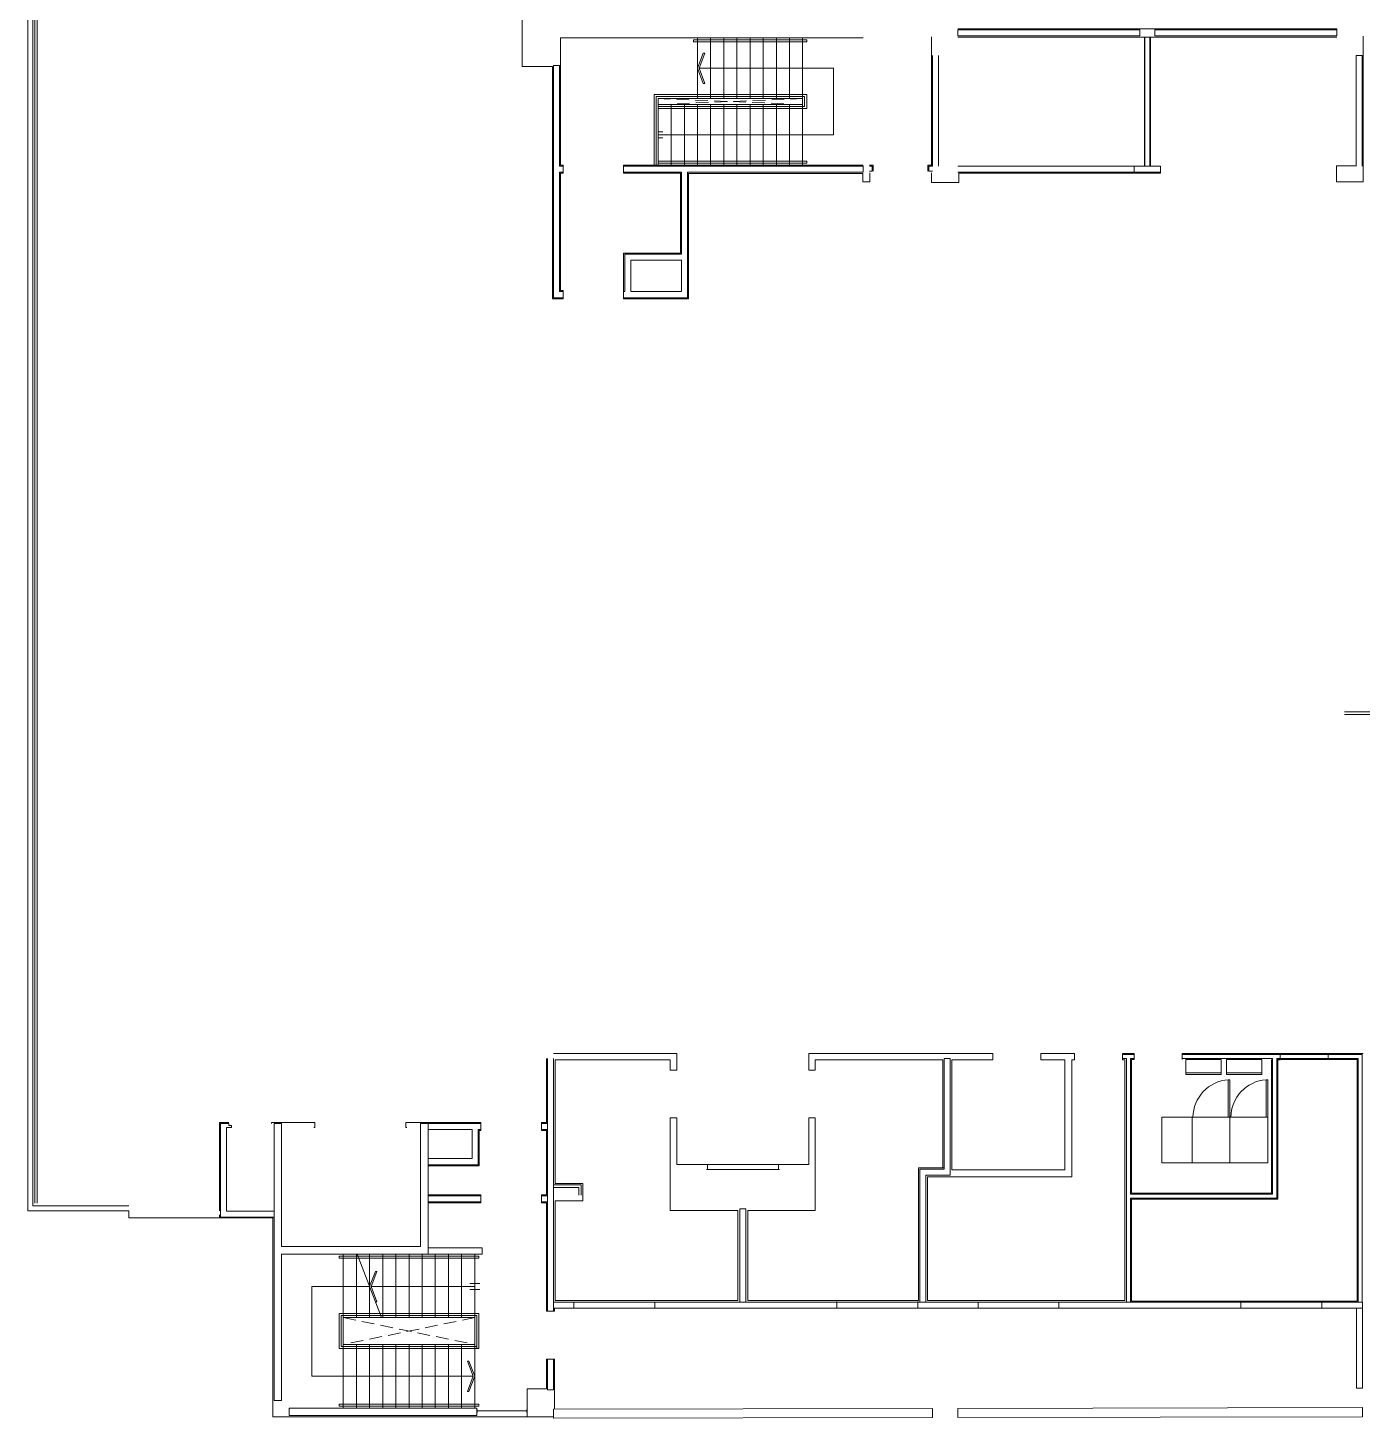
# Model space of a CAD drawing. Header units: millimetres. Extents: x 94 to 213, y 50 to 116.
# Drawn here: x 93.67 to 120.07, y 49.65 to 77.15 of the extents above; entities that cross this region are included whole.
import ezdxf

# ---------------------------------------------------------------- set-up
doc = ezdxf.new("R2010")
doc.units = ezdxf.units.MM
for name, pattern in [('HIDDEN', [9.525, 6.35, -3.175]), ('OCASA_TODAS_r08$0$CONTINUA', [0]), ('OCASA_TODAS_r08$0$HIDDEN', [0.375, 0.25, -0.125])]:
    doc.linetypes.add(name, pattern=pattern)
for name, color, linetype, lineweight in [('OCASA_TODAS_r08$0$A_MURO_DE_20', 7, 'Continuous', 20), ('OCASA_TODAS_r08$0$A_VENTANAS', 252, 'Continuous', 20), ('OCASA_TODAS_r08$0$CGC ARM 0.09', 252, 'Continuous', 15), ('OCASA_TODAS_r08$0$ESCALERA', 252, 'Continuous', 20), ('OCASA_TODAS_r08$0$LINEA_DE_PROYECCION', 252, 'HIDDEN', 15), ('OCASA_TODAS_r08$0$MURO BLOQUE CEMENTO 12', 252, 'Continuous', 20), ('OCASA_TODAS_r08$0$MURO BLOQUE CEMENTO 18', 252, 'Continuous', 20), ('OCASA_TODAS_r08$0$MURO CERAMICO DE 12', 252, 'Continuous', 20), ('OCASA_TODAS_r08$0$MURO HOMIGON', 252, 'Continuous', 20), ('OCASA_TODAS_r08$0$MURO LADRILLO COMUN', 252, 'Continuous', 20), ('OCASA_TODAS_r08$0$REVESTIMIENTOS', 252, 'Continuous', 20), ('OCASA_TODAS_r08$0$REVOQUES', 251, 'Continuous', 15)]:
    doc.layers.add(name, color=color, linetype=linetype, lineweight=lineweight)

msp = doc.modelspace()

# ---------------------------------------------------------------- linework, layer by layer
at = {"layer": 'OCASA_TODAS_r08$0$A_MURO_DE_20'}
for p, q in [((93.772314, 53.848441), (93.772314, 114.174513)), ((93.772314, 53.848441), (95.672314, 53.848441)), ((102.554073, 49.82263), (102.564073, 49.82263)), ((102.564073, 49.82263), (102.564073, 49.76263)), ((103.544073, 49.822664), (103.544073, 49.762664)), ((103.554073, 49.822664), (103.544073, 49.822664)), ((102.554073, 49.76263), (102.564073, 49.76263)), ((103.554073, 49.762664), (103.544073, 49.762664))]:
    msp.add_line(p, q, dxfattribs=at)
msp.add_lwpolyline([(95.672025, 114.274513), (93.672314, 114.274513), (93.672314, 53.748441), (95.672314, 53.748441), (95.672314, 53.607353), (97.464782, 53.607353)], dxfattribs=at)
at = {"layer": 'OCASA_TODAS_r08$0$A_VENTANAS'}
for p, q in [((93.809414, 53.898442), (93.809414, 114.124513)), ((93.860214, 53.898442), (93.860214, 114.124513)), ((103.544073, 49.792629), (102.564071, 49.792629))]:
    msp.add_line(p, q, dxfattribs=at)
at = {"layer": 'OCASA_TODAS_r08$0$CGC ARM 0.09'}
for p, q in [((115.770693, 76.967068, -0.000008), (115.770693, 74.415625, -0.000008)), ((115.873163, 76.967068, -0.000008), (115.873163, 74.415625, -0.000008))]:
    msp.add_line(p, q, dxfattribs=at)
at = {"layer": 'OCASA_TODAS_r08$0$CGC ARM 0.09', "elevation": -0.000008}
for points in [[(115.761928, 76.967068), (115.761928, 74.415625)], [(115.881928, 74.415625), (115.881928, 76.967068)]]:
    msp.add_lwpolyline(points, dxfattribs=at)
at = {"layer": 'OCASA_TODAS_r08$0$ESCALERA'}
msp.add_line((100.464677, 52.250663), (102.514537, 52.250663), dxfattribs=at)
at = {"layer": 'OCASA_TODAS_r08$0$ESCALERA', "linetype": 'OCASA_TODAS_r08$0$CONTINUA'}
for points in [[(109.081571, 76.870692), (109.081571, 76.910692), (106.841571, 76.910692), (106.841571, 76.870692), (109.081571, 76.870692)], [(107.181571, 75.750658), (107.181571, 76.950692)], [(107.441571, 75.750658), (107.441571, 76.950692)], [(107.701571, 75.750658), (107.701571, 76.950692)], [(107.961571, 75.750658), (107.961571, 76.950692)], [(108.221571, 75.750658), (108.221571, 76.950692)], [(108.481571, 75.750658), (108.481571, 76.950692)], [(108.741571, 75.750658), (108.741571, 76.950692)], [(109.001571, 74.430625), (109.001571, 76.950692)], [(106.141571, 75.030641), (109.611571, 75.030839), (109.611571, 76.350675), (106.951722, 76.350675)], [(106.141571, 75.550461), (107.761532, 75.550658), (109.081571, 75.550658), (109.081571, 75.830658), (106.921571, 75.830658), (106.921571, 75.790658), (109.041571, 75.790658), (109.041571, 75.590658), (107.746139, 75.590658), (106.141571, 75.590461)], [(106.141571, 75.630461), (109.001571, 75.630658)], [(106.401571, 74.430625), (106.401571, 75.630658)], [(106.661571, 74.430625), (106.661571, 75.630658)], [(106.921571, 75.750658), (109.001571, 75.750658)], [(106.921571, 74.430625), (106.921571, 75.630658)], [(107.181571, 74.430625), (107.181571, 75.630658)], [(107.441571, 74.430625), (107.441571, 75.630658)], [(107.701571, 74.430625), (107.701571, 75.630658)], [(107.961571, 74.430625), (107.961571, 75.630658)], [(108.221571, 74.430625), (108.221571, 75.630658)], [(108.481571, 74.430625), (108.481571, 75.630658)], [(108.741571, 74.430625), (108.741571, 75.630658)], [(106.141571, 75.090839), (106.238299, 75.090839)], [(106.141571, 74.970839), (106.238299, 74.970839)], [(100.202275, 52.854218), (99.834537, 52.854218), (99.834537, 52.814218), (100.217668, 52.814218)], [(99.914537, 52.894258), (99.914537, 51.637069)], [(100.174537, 52.894258), (100.174537, 51.637069)], [(100.434537, 52.250658), (99.294537, 52.250658), (99.294537, 50.476213), (102.484387, 50.476213)], [(100.434537, 52.250658), (100.434537, 51.637069)], [(100.655269, 51.677069), (99.874537, 51.677069), (99.874537, 51.064807), (102.554537, 51.064807), (102.554537, 51.024807), (99.834537, 51.024807), (99.834537, 51.717069), (100.639876, 51.717069)], [(102.554537, 51.064807), (99.874537, 51.064807), (99.874537, 51.677069), (100.655269, 51.677069)], [(100.670662, 51.637069), (99.914537, 51.637069), (99.914537, 51.104807), (102.514537, 51.104807)], [(99.914537, 51.104807), (99.914537, 49.847619)], [(100.174537, 51.104807), (100.174537, 49.847619)], [(100.434537, 51.104807), (100.434537, 49.847619)], [(100.694537, 51.104807), (100.694537, 49.847619)], [(100.954537, 51.104807), (100.954537, 49.847619)], [(101.214537, 51.104807), (101.214537, 49.847619)], [(101.474537, 51.104807), (101.474537, 49.847619)], [(101.734537, 51.104807), (101.734537, 49.847619)], [(101.994537, 51.104807), (101.994537, 49.847619)], [(102.254537, 51.104807), (102.254537, 49.847619)]]:
    msp.add_lwpolyline(points, dxfattribs=at)
at = {"layer": 'OCASA_TODAS_r08$0$ESCALERA'}
for points in [[(106.921571, 75.750658), (106.921571, 76.950692)], [(106.101571, 74.430427), (106.101571, 75.790461), (106.921571, 75.790658), (106.921571, 75.830658), (106.101571, 75.830461), (106.061571, 75.830461), (106.061571, 74.430427)], [(106.141571, 75.750461), (106.921571, 75.750658)], [(106.141571, 74.430625), (106.141571, 75.750461)], [(100.670662, 51.637069), (100.186871, 52.894246)], [(100.217668, 52.814218), (102.594537, 52.814218), (102.594537, 52.854218), (100.202275, 52.854218)], [(100.434537, 52.894258), (100.434537, 52.250658)], [(100.694537, 52.894258), (100.694537, 51.637069)], [(100.954537, 52.894258), (100.954537, 51.637069)], [(101.214537, 52.894258), (101.214537, 51.637069)], [(101.474537, 52.894258), (101.474537, 51.637069)], [(101.734537, 52.894258), (101.734537, 51.637069)], [(101.994537, 52.894258), (101.994537, 51.637069)], [(102.254537, 52.894258), (102.254537, 51.637069)], [(102.514537, 52.894258), (102.514537, 51.637069)], [(102.614537, 52.310663), (102.414537, 52.310663)], [(102.614537, 52.190663), (102.414537, 52.190663)], [(100.639876, 51.717069), (102.594537, 51.717069), (102.594537, 51.677069), (102.594537, 51.024807), (102.554537, 51.024807), (102.554537, 51.677069), (100.655269, 51.677069)], [(100.655269, 51.677069), (102.554537, 51.677069)], [(102.514537, 51.637069), (100.670662, 51.637069)], [(102.514537, 51.104807), (102.514537, 51.637069)], [(102.514537, 51.104807), (102.514537, 49.847619)]]:
    msp.add_lwpolyline(points, dxfattribs=at)
at = {"layer": 'OCASA_TODAS_r08$0$ESCALERA', "linetype": 'OCASA_TODAS_r08$0$CONTINUA'}
for points in [[(106.951717, 76.35066), (107.065715, 76.650535), (107.035715, 76.650564), (106.921571, 76.350675), (107.035424, 76.050675), (107.065424, 76.050675)], [(108.177154, 74.470625), (109.081571, 74.470625), (109.081571, 74.510625), (108.161761, 74.510625), (106.141571, 74.510428), (106.141571, 74.470428)], [(102.484391, 50.476222), (102.370392, 50.176347), (102.400392, 50.176318), (102.514537, 50.476207), (102.400684, 50.776207), (102.370684, 50.776207)], [(102.594537, 49.927619), (99.834537, 49.927619), (99.834537, 49.887619), (102.594537, 49.887619)]]:
    msp.add_lwpolyline(points, close=True, dxfattribs=at)
at = {"layer": 'OCASA_TODAS_r08$0$ESCALERA', "linetype": 'OCASA_TODAS_r08$0$HIDDEN'}
for points in [[(106.141571, 75.630461), (109.001571, 75.750658)], [(109.001571, 75.630658), (106.141571, 75.750461)], [(102.514537, 51.637069), (99.914537, 51.104807)], [(99.914537, 51.637069), (102.514537, 51.104807)]]:
    msp.add_lwpolyline(points, dxfattribs=at)
at = {"layer": 'OCASA_TODAS_r08$0$ESCALERA'}
msp.add_lwpolyline([(100.464683, 52.250649), (100.578681, 52.550523), (100.548681, 52.550552), (100.434537, 52.250663), (100.548389, 51.950663), (100.578389, 51.950663)], close=True, dxfattribs=at)
at = {"layer": 'OCASA_TODAS_r08$0$LINEA_DE_PROYECCION'}
for p, q in [((119.724555, 63.563547, -0.000016), (122.03907, 63.563547, -0.000016)), ((119.724556, 63.620285, -0.000016), (122.03907, 63.620306, -0.000016)), ((115.506202, 56.742646), (115.505808, 54.100052)), ((115.561151, 56.742646), (115.506202, 56.742646)), ((116.507951, 56.742646), (116.507951, 56.862646)), ((116.507951, 56.862646), (120.09109, 56.862479)), ((116.507951, 56.842646), (120.07109, 56.842647)), ((116.507951, 56.762646), (116.507951, 56.842646)), ((118.299925, 56.762647), (116.507951, 56.762646)), ((118.279925, 54.100052), (118.279925, 56.742273)), ((118.299938, 54.080042), (118.299925, 56.762647)), ((118.452299, 56.754256), (118.377448, 56.754256)), ((119.99109, 56.762647), (118.379925, 56.762647)), ((118.379925, 56.762647), (118.379925, 54.000052)), ((118.452298, 56.734256), (118.397353, 56.734256)), ((119.97109, 56.742274), (118.399925, 56.742442)), ((118.399925, 56.742442), (118.399925, 53.980052)), ((118.452304, 56.854256), (118.452298, 56.734256)), ((119.399098, 56.734256), (119.399098, 56.854256)), ((119.97109, 51.962021), (119.97109, 56.742274)), ((119.991114, 51.941999), (119.99109, 56.762647)), ((120.07109, 56.842647), (120.07109, 51.942012)), ((118.379925, 54.000052), (115.4862, 54.000052)), ((115.486201, 54.080028), (118.299938, 54.080042)), ((115.50579, 53.980052), (115.505489, 51.962679)), ((118.399925, 53.980052), (115.50579, 53.980052)), ((115.505808, 54.100052), (118.279925, 54.100052)), ((115.505489, 51.962679), (119.97109, 51.962021)), ((117.673289, 51.822383, -0.000889), (117.673289, 51.942383, -0.000889)), ((119.273289, 51.822144, -0.000889), (119.273289, 51.942144, -0.000889)), ((120.07109, 51.942012), (119.991114, 51.941999))]:
    msp.add_line(p, q, dxfattribs=at)
for points in [[(115.326606, 56.732647), (115.326606, 56.862646), (115.561151, 56.862646), (115.561151, 56.742646)], [(115.326606, 56.842647), (115.561151, 56.842647), (115.561151, 56.762646), (115.486205, 56.762646), (115.486201, 54.080028)], [(115.4862, 54.000052), (115.486197, 51.942682), (115.406197, 51.942682), (115.406205, 56.762646), (115.326606, 56.762647), (115.326606, 56.842647)], [(120.078739, 50.238778), (119.958739, 50.238778), (119.956885, 51.822017), (120.076882, 51.821999), (120.078739, 50.238778)]]:
    msp.add_lwpolyline(points, dxfattribs=at)
for points in [[(116.584248, 56.742638), (117.284248, 56.742638), (117.284248, 56.442638), (116.584248, 56.442638)], [(117.385167, 56.742638), (118.085167, 56.742638), (118.085167, 56.442638), (117.385167, 56.442638)], [(116.584248, 56.442638), (117.284248, 56.442638), (117.284248, 56.477019), (116.584248, 56.477019)], [(117.385167, 56.442638), (118.085167, 56.442638), (118.085167, 56.477019), (117.385167, 56.477019)], [(117.455941, 55.60005), (117.423525, 55.60005), (117.423525, 56.342624), (117.455941, 56.342624)], [(118.205941, 55.60005), (118.173525, 55.60005), (118.173525, 56.342624), (118.205941, 56.342624)], [(116.705941, 55.60005), (116.105941, 55.60005), (116.105941, 54.70005), (116.705941, 54.70005)], [(116.705941, 55.60005), (117.455941, 55.60005), (117.455941, 54.70005), (116.705941, 54.70005)], [(117.455941, 55.60005), (118.205941, 55.60005), (118.205941, 54.70005), (117.455941, 54.70005)]]:
    msp.add_lwpolyline(points, close=True, dxfattribs=at)
for centre in [(117.475586, 55.593203), (118.225586, 55.593203)]:
    msp.add_arc(centre, 0.751227, 93.973814, 179.47777, dxfattribs=at)
at = {"layer": 'OCASA_TODAS_r08$0$MURO BLOQUE CEMENTO 12'}
for p, q in [((104.477399, 51.824325), (104.477399, 51.944325)), ((106.077399, 51.824086), (106.077399, 51.94739)), ((109.677399, 51.823535), (109.677399, 51.954684)), ((111.277399, 51.823296), (111.277399, 51.957749)), ((112.473275, 51.823147, -0.000889), (112.473275, 51.943147, -0.000889)), ((114.073275, 51.822908, -0.000889), (114.073275, 51.942908, -0.000889))]:
    msp.add_line(p, q, dxfattribs=at)
msp.add_lwpolyline([(104.072479, 51.824385), (120.076882, 51.821999), (120.076882, 51.941999), (104.072462, 51.944385)], dxfattribs=at)
at = {"layer": 'OCASA_TODAS_r08$0$MURO BLOQUE CEMENTO 18'}
for points in [[(104.072801, 49.647563), (104.072801, 49.827563), (111.571749, 49.841927), (111.571749, 49.661927), (104.072801, 49.647563)], [(112.071749, 49.661927), (112.071749, 49.841927), (120.07874, 49.857296), (120.07874, 49.677296), (112.071749, 49.661927)]]:
    msp.add_lwpolyline(points, dxfattribs=at)
at = {"layer": 'OCASA_TODAS_r08$0$MURO CERAMICO DE 12'}
for p, q in [((112.071868, 74.290619, -0.000008), (115.562155, 74.29057)), ((112.071869, 74.410619, -0.000008), (115.562157, 74.41057))]:
    msp.add_line(p, q, dxfattribs=at)
for points in [[(112.071869, 77.107068), (112.071869, 76.987068), (115.671928, 76.987068), (115.671928, 77.107068), (112.071869, 77.107068)], [(119.571987, 77.107068), (119.571987, 76.987068), (115.971928, 76.987068), (115.971928, 77.107068), (119.571987, 77.107068)], [(111.802207, 56.762646), (111.802207, 54.571578), (111.322207, 54.571578), (111.322204, 51.943304), (111.442204, 51.943286), (111.442207, 54.451578), (111.922207, 54.451578), (111.922207, 56.762646), (111.802207, 56.762646)], [(107.758991, 53.78699), (107.878991, 53.78699), (107.878988, 51.943818), (107.758988, 51.943836), (107.758991, 53.78699)]]:
    msp.add_lwpolyline(points, dxfattribs=at)
at = {"layer": 'OCASA_TODAS_r08$0$MURO HOMIGON'}
msp.add_lwpolyline([(98.694537, 49.997906), (98.694537, 52.894218), (101.594497, 52.894313), (101.594497, 55.479366), (101.444497, 55.479366), (101.444497, 53.044308), (98.694537, 53.044218), (98.694537, 55.479366), (98.544537, 55.479366), (98.544537, 53.044213), (98.544537, 49.997629), (98.694537, 49.997629)], dxfattribs=at)
msp.add_lwpolyline([(102.554224, 49.847595), (98.844537, 49.847629), (98.844537, 49.697629), (102.554224, 49.697595)], close=True, dxfattribs=at)
at = {"layer": 'OCASA_TODAS_r08$0$MURO LADRILLO COMUN'}
for points in [[(111.571869, 74.411901), (111.571869, 76.602068)], [(111.691869, 76.602068), (111.691869, 74.411892)], [(119.951903, 74.41183), (119.951903, 76.60077), (120.071903, 76.60077), (120.071903, 74.41183)], [(104.190725, 71.930844), (104.190725, 74.290625), (104.260725, 74.290625), (104.260725, 74.410625), (104.190725, 74.410625), (104.190725, 76.40077), (104.070725, 76.40077), (104.070725, 71.810844), (104.190725, 71.810844)], [(105.480725, 72.670844), (105.480725, 71.930844), (105.457525, 71.930844), (105.457525, 71.810844), (106.722553, 71.810844), (106.722553, 74.290625), (110.20238, 74.290625), (110.20238, 74.410625), (105.457525, 74.410625), (105.457525, 74.290625), (106.602553, 74.290625), (106.602553, 72.670844), (105.480725, 72.670844)], [(110.322378, 74.410625), (110.377274, 74.410625), (110.377274, 74.310624), (110.322274, 74.310624)], [(110.322378, 74.410625), (110.377274, 74.410625), (110.377274, 74.310624), (110.322274, 74.310624)], [(110.322378, 74.410625), (110.377274, 74.410625), (110.377274, 74.310624), (110.322274, 74.310624)], [(111.571869, 74.410624), (111.496699, 74.410624), (111.496699, 74.310624), (111.571699, 74.310624)], [(104.190725, 71.810844), (104.260725, 71.810844), (104.260725, 71.930844), (104.190725, 71.930844)], [(103.952479, 56.762647), (103.952479, 51.761845), (104.072479, 51.761845), (104.072479, 56.762647)], [(98.54512, 53.745361), (97.604798, 53.745361), (97.604798, 55.399366), (97.70512, 55.399366), (97.70512, 55.439765), (97.65012, 55.439765), (97.65012, 55.479366), (97.604798, 55.479366), (97.604798, 55.479366), (97.484798, 55.479366), (97.484798, 53.625361), (98.544798, 53.625361)], [(101.594924, 54.781644), (102.464925, 54.781644), (102.464925, 55.359366), (101.594497, 55.359366)], [(101.594498, 55.479366), (102.635442, 55.479366)], [(102.635442, 55.359366), (102.584925, 55.359366), (102.584925, 54.661644), (101.594924, 54.661644)], [(103.832242, 55.359366), (103.952479, 55.359366), (103.952479, 55.479366), (103.832242, 55.479366), (103.832242, 55.359366)], [(101.59479, 53.924313), (102.635442, 53.924313), (102.635442, 54.044313), (101.59479, 54.044313)], [(103.832242, 53.924313), (103.952479, 53.924313), (103.952479, 54.044313), (103.832242, 54.044313), (103.832242, 53.924313)]]:
    msp.add_lwpolyline(points, dxfattribs=at)
for points in [[(115.562161, 74.41057), (116.081699, 74.410554), (116.081699, 74.290554), (115.562157, 74.290504)], [(106.602553, 72.550844), (106.602553, 71.930844), (105.600725, 71.930844), (105.600725, 72.550844)], [(104.072479, 50.207563), (103.952479, 50.207563), (103.952479, 50.815045), (104.072479, 50.815045)]]:
    msp.add_lwpolyline(points, close=True, dxfattribs=at)
at = {"layer": 'OCASA_TODAS_r08$0$REVESTIMIENTOS'}
for p, q in [((111.792203, 54.601578), (111.292207, 54.601578)), ((104.072479, 54.260059), (104.622479, 54.260059)), ((104.072641, 54.210059), (104.572479, 54.210059)), ((104.572479, 54.210059), (104.572479, 54.060059)), ((104.622479, 54.260059), (104.622479, 54.060059)), ((104.652479, 54.260059), (104.652479, 54.060059))]:
    msp.add_line(p, q, dxfattribs=at)
for points in [[(106.381408, 56.532647), (106.381408, 56.732647), (104.102479, 56.732647), (104.102479, 54.290059), (104.652479, 54.290059), (104.652479, 53.950059), (104.102479, 53.950059), (104.102479, 51.974385), (107.71899, 51.974385), (107.71899, 53.75699), (106.381408, 53.75699), (106.381408, 55.585847)], [(109.251408, 56.532629), (109.251408, 56.732647), (111.772207, 56.732647), (111.772207, 54.601578), (111.292211, 54.601578), (111.291819, 51.973304), (107.918991, 51.973304), (107.918991, 53.756972), (109.251408, 53.756972), (109.251408, 55.585829)], [(114.381081, 56.732647), (114.326205, 56.732647), (114.326205, 54.421596), (111.472207, 54.421596), (111.472204, 51.973299), (115.376197, 51.972687), (115.376197, 56.732646), (115.326606, 56.732647)], [(112.766205, 56.732647), (111.952207, 56.732647), (111.952207, 54.561578), (114.186205, 54.561578), (114.186204, 56.732647), (113.713005, 56.732646)]]:
    msp.add_lwpolyline(points, dxfattribs=at)
at = {"layer": 'OCASA_TODAS_r08$0$REVOQUES'}
for p, q in [((107.102207, 54.56699), (108.542207, 54.56699)), ((107.122207, 54.56699), (107.122207, 54.66699)), ((108.522207, 54.56699), (108.522207, 54.66699))]:
    msp.add_line(p, q, dxfattribs=at)
for points in [[(110.201571, 76.950692), (104.210725, 76.950692), (104.210725, 74.430625), (104.260725, 74.430625), (104.260725, 74.270625), (104.210725, 74.270625), (104.210725, 71.950844), (104.260725, 71.950844), (104.260725, 71.790844), (104.050725, 71.790844), (104.050725, 76.38077), (103.451999, 76.380891), (103.451999, 78.270891), (103.932133, 78.2709)], [(112.071869, 77.127068), (119.571689, 77.127068), (119.571987, 77.102047)], [(111.551869, 76.972068), (111.551869, 74.430625), (111.476699, 74.430625), (111.476699, 74.310624)], [(112.071869, 76.967068), (119.571987, 76.967068)], [(119.951903, 74.42183), (119.561903, 74.42183), (119.561903, 74.10183), (120.091903, 74.10183), (120.091987, 76.982047)], [(110.20238, 74.430625), (105.457525, 74.430625), (105.457525, 74.270625), (106.582553, 74.270625), (106.582553, 72.690844), (105.460725, 72.690844), (105.460725, 71.950844), (105.457525, 71.950844), (105.457525, 71.790844), (106.742553, 71.790844), (106.742553, 74.270306), (110.19238, 74.270304), (110.192379, 74.101875), (110.332379, 74.101875), (110.332379, 74.280624)], [(110.322378, 74.430625), (110.397274, 74.430625), (110.397274, 74.310624)], [(110.322378, 74.430625), (110.397274, 74.430625), (110.397274, 74.310624)], [(110.322378, 74.430625), (110.397274, 74.430625), (110.397274, 74.310624)], [(111.551869, 74.280624), (111.551869, 74.090969), (112.091869, 74.090969), (112.091869, 74.270554), (116.081699, 74.270554), (116.081699, 74.410554)], [(103.832242, 54.064313), (103.932479, 54.064313), (103.932479, 55.339366), (103.832242, 55.339366), (103.832242, 55.499366), (103.932479, 55.499366), (103.932479, 56.762647)], [(104.071408, 56.862647), (106.511408, 56.862647), (106.511408, 56.532647), (106.381408, 56.532647)], [(109.251408, 56.532647), (109.121408, 56.532647), (109.121408, 56.862647), (112.766205, 56.862646), (112.766205, 56.732646)], [(113.713005, 56.732628), (113.713005, 56.862646), (114.381081, 56.862647), (114.381081, 56.732647)], [(106.381408, 55.585847), (106.511408, 55.585847), (106.511408, 54.66699), (109.121408, 54.66699), (109.121408, 55.585847), (109.251408, 55.585847)], [(97.639793, 55.479366), (97.639793, 55.499366), (97.462961, 55.499366), (97.462961, 53.747348)], [(99.331517, 55.399366), (99.351517, 55.399366), (99.351517, 55.499366), (98.714537, 55.499366), (98.496037, 55.499366), (98.496037, 55.479366)], [(101.171517, 55.399366), (101.151517, 55.399366), (101.151517, 55.499366), (101.522103, 55.499366), (102.635442, 55.499366), (102.635442, 55.339366)], [(102.604925, 55.339366), (102.604925, 54.641644), (101.594924, 54.641644)], [(102.635442, 55.339366), (102.604925, 55.339366)], [(102.635442, 53.904313), (102.635442, 54.064313), (101.59479, 54.064313)], [(101.59479, 53.904313), (102.635442, 53.904313)], [(104.092479, 51.761845), (103.932479, 51.761845), (103.932479, 53.904313), (103.832242, 53.904313), (103.832242, 54.064313)], [(97.464782, 53.667348), (97.464782, 53.607353), (98.523014, 53.607353)], [(98.523014, 53.607353), (98.523014, 49.677629), (104.072801, 49.677629)], [(101.59479, 53.014313), (102.66138, 53.014313), (102.66138, 52.894313), (101.59479, 52.894313)], [(104.092479, 51.761845), (104.092479, 51.824382)], [(104.092479, 50.815045), (103.932479, 50.815045), (103.932479, 50.227563), (103.554224, 50.227563), (103.554224, 49.677629), (104.072801, 49.677629)], [(104.092479, 49.827563), (104.092479, 49.827563), (104.092479, 50.815045)]]:
    msp.add_lwpolyline(points, dxfattribs=at)

doc.saveas('drawing.dxf')
